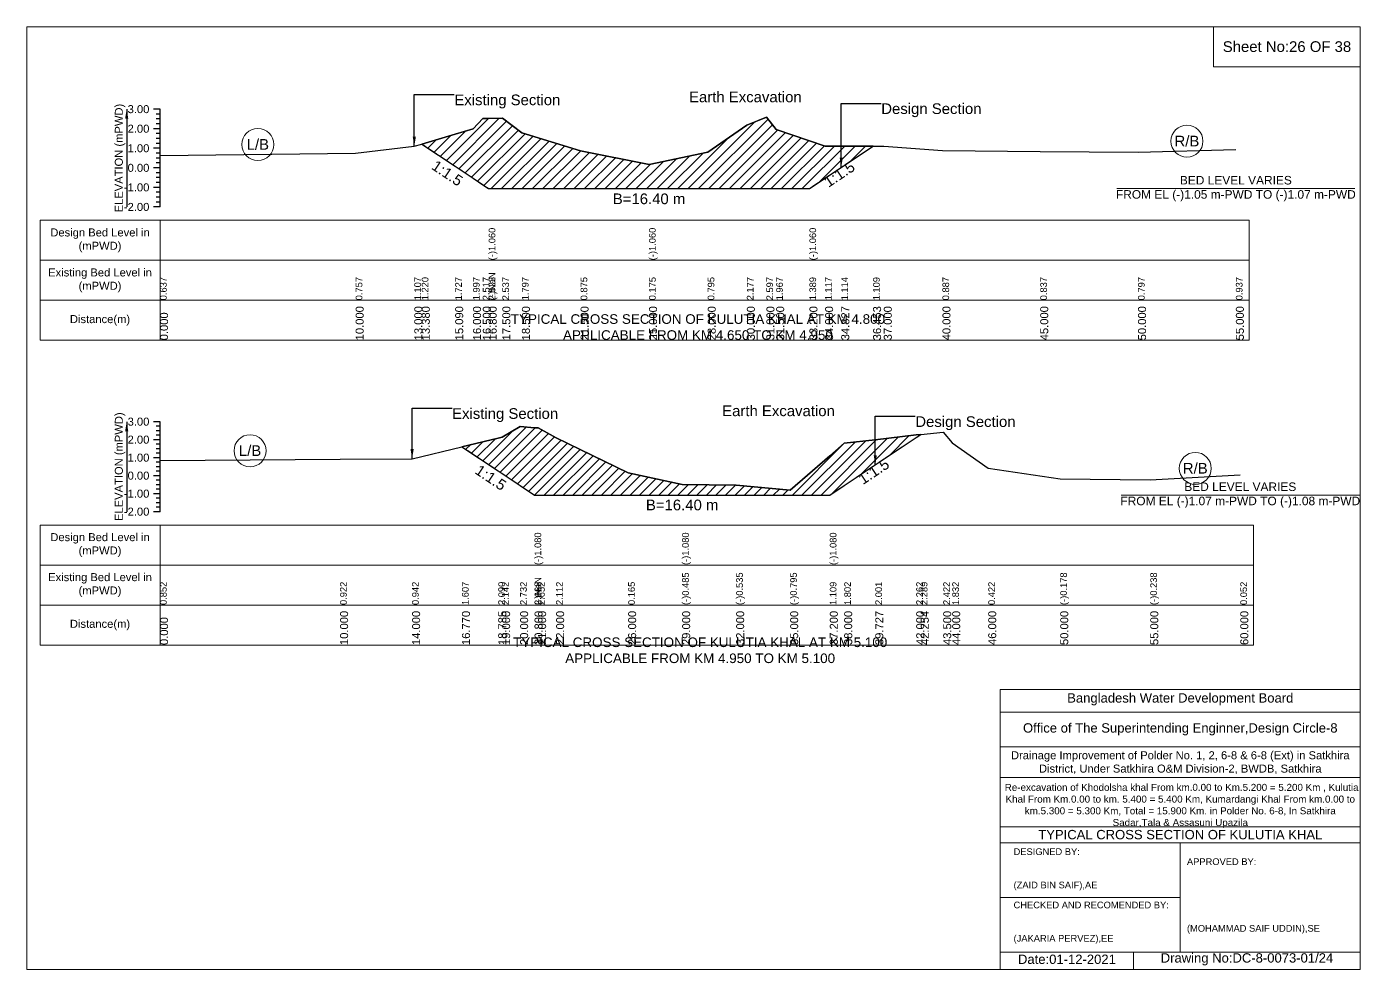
# Model space of a CAD drawing. Header units: inches. Extents: x 93000 to 476000, y -4242 to 0.
# Drawn here: x 350000 to 356000, y -4242 to 0 of the extents above; entities that cross this region are included whole.
import ezdxf

# ---------------------------------------------------------------- set-up
doc = ezdxf.new("R2010")
doc.units = ezdxf.units.IN
doc.header["$LTSCALE"] = 7
doc.header["$MEASUREMENT"] = 0
doc.linetypes.add('DASHED', pattern=[0.75, 0.5, -0.25])
for name, color, linetype, lineweight in [('Cross section Data Border', 7, 'Continuous', 9), ('Cross Section Labels', 7, 'Continuous', 9), ('Design_Bed_Level for Xsection', 7, 'DASHED', 25), ('Existing_Bed_Level for Xsection', 7, 'Continuous', 25), ('Long Section Labels', 7, 'Continuous', 9)]:
    doc.layers.add(name, color=color, linetype=linetype, lineweight=lineweight)
doc.styles.get("Standard").update_dxf_attribs({"font": 'arial.ttf'})
doc.dimstyles.get("Standard").update_dxf_attribs({"dimtxt": 0.18, "dimasz": 0.18, "dimexe": 0.18, "dimexo": 0.0625, "dimgap": 0.09, "dimtad": 0, "dimtih": 1, "dimtoh": 1, "dimdec": 4, "dimzin": 0, "dimdsep": 46, "dimtxsty": 'Standard', "dimcen": 0.09, "dimadec": 0, "dimazin": 0, "dimtfac": 1, "dimtdec": 4, "dimtofl": 0, "dimtmove": 0, "dimatfit": 3, "dimfxl": 1, "dimtolj": 1, "dimtzin": 0, "dimarcsym": 0})

msp = doc.modelspace()

# ---------------------------------------------------------------- hatches: boundary and pattern name
at = {"layer": 'Existing_Bed_Level for Xsection'}
h = msp.add_hatch(dxfattribs=at)
h.set_pattern_fill('ANSI31', color=256, scale=264, style=0)
h.paths.add_polyline_path([(351777.5, -528.1), (351927.9, -628.4), (352008, -681.7), (352052, -711.1), (352078.4, -728.7), (352140, -728.7), (352228, -728.7), (352492, -728.7), (352800, -728.7), (353064, -728.7), (353240, -728.7), (353328, -728.7), (353372, -728.7), (353521.6, -728.7), (353592, -681.7), (353664.7, -633.3), (353807.9, -537.8), (353664.7, -537.3), (353592, -537.1), (353521.6, -513.2), (353372, -462.3), (353328, -406.9), (353240, -443.8), (353064, -565.4), (352800, -620), (352492, -558.4), (352228, -477.3), (352140, -412.1), (352078.4, -413.4), (352052, -413.9), (352008, -459.7), (351927.9, -483.4)])
h = msp.add_hatch(dxfattribs=at)
h.set_pattern_fill('ANSI31', color=256, scale=243, style=0)
h.paths.add_polyline_path([(351958.4, -1890.5), (352121.6, -1999.3), (352139, -2010.9), (352220, -2064.9), (352284.8, -2108.1), (352301, -2108.1), (352382, -2108.1), (352706, -2108.1), (352949, -2108.1), (353192, -2108.1), (353435, -2108.1), (353613.2, -2108.1), (353678, -2064.9), (353817.9, -1971.6), (354002, -1848.9), (354022.5, -1835.2), (354002, -1837.4), (353817.9, -1858.6), (353678, -1874.6), (353613.2, -1930.7), (353435, -2085), (353192, -2063.9), (352949, -2059.9), (352706, -2007.2), (352382, -1849.5), (352301, -1805.8), (352284.8, -1804.5), (352220, -1799.3), (352139, -1847.1), (352121.6, -1851.3)])

# ---------------------------------------------------------------- linework, layer by layer
at = {"layer": 'Cross section Data Border'}
for points in [[(350000, 0), (356000, 0), (356000, -4242), (350000, -4242)], [(355340, 0), (356000, 0), (356000, -180), (355340, -180)], [(350060, -871.4), (355500, -871.4), (355500, -1411.4), (350060, -1411.4)], [(350060, -2242.6), (355520, -2242.6), (355520, -2782.6), (350060, -2782.6)]]:
    msp.add_lwpolyline(points, close=True, dxfattribs=at)
for points in [[(350600, -871.4), (350600, -1411.4)], [(350060, -1051.4), (355500, -1051.4)], [(350060, -1231.4), (355500, -1231.4)], [(350600, -2242.6), (350600, -2782.6)], [(350060, -2422.6), (355520, -2422.6)], [(350060, -2602.6), (355520, -2602.6)], [(354380, -4242), (354380, -2982), (356000, -2982)], [(354380, -3084), (356000, -3084)], [(354380, -3240), (356000, -3240)], [(354380, -3378), (356000, -3378)], [(354380, -3600), (356000, -3600)], [(354380, -3672), (356000, -3672)], [(355190, -3672), (355190, -4164)], [(354380, -3918), (355190, -3918)], [(354380, -4164), (356000, -4164)], [(354980, -4164), (354980, -4242)]]:
    msp.add_lwpolyline(points, dxfattribs=at)
at = {"layer": 'Cross Section Labels'}
for points in [[(354904.2, -728.7), (355975.8, -728.7)], [(354924.2, -2108.1), (355995.8, -2108.1)]]:
    msp.add_lwpolyline(points, dxfattribs=at)
for centre in [(351040, -530.1), (355220, -515.1), (351005, -1908.3), (355257.5, -1987.6)]:
    msp.add_circle(centre, 72, dxfattribs=at)
at = {"layer": 'Design_Bed_Level for Xsection'}
for points in [[(351777.5, -528.1), (351927.9, -628.4), (352078.4, -728.7), (352800, -728.7), (353521.6, -728.7), (353664.7, -633.3), (353807.9, -537.8)], [(351958.4, -1890.5), (352121.6, -1999.3), (352284.8, -2108.1), (352949, -2108.1), (353613.2, -2108.1), (353817.9, -1971.6), (354022.5, -1835.2)]]:
    msp.add_lwpolyline(points, dxfattribs=at)
at = {"layer": 'Existing_Bed_Level for Xsection'}
for points in [[(350600, -371.4), (350570, -371.4)], [(350600, -393.4), (350582, -393.4)], [(350600, -415.4), (350582, -415.4)], [(350600, -811.4), (350600, -723.4), (350600, -635.4), (350600, -547.4), (350600, -459.4), (350600, -371.4)], [(350600, -579.3), (351480, -568.8), (351744, -538), (351777.5, -528.1), (351927.9, -483.4), (352008, -459.7), (352052, -413.9), (352078.4, -413.4), (352078.4, -413.4), (352140, -412.1), (352228, -477.3), (352492, -558.4), (352800, -620), (352800, -620), (353064, -565.4), (353240, -443.8), (353328, -406.9), (353372, -462.3), (353521.6, -513.2), (353521.6, -513.2), (353592, -537.1), (353664.7, -537.3), (353807.9, -537.8), (353856, -538), (354120, -557.3), (354560, -561.7), (355000, -565.3), (355440, -552.9)], [(350600, -459.4), (350570, -459.4)], [(350600, -437.4), (350582, -437.4)], [(350600, -481.4), (350582, -481.4)], [(350600, -503.4), (350582, -503.4)], [(350600, -525.4), (350582, -525.4)], [(350600, -547.4), (350570, -547.4)], [(350600, -569.4), (350582, -569.4)], [(350600, -591.4), (350582, -591.4)], [(350600, -635.4), (350570, -635.4)], [(350600, -613.4), (350582, -613.4)], [(350600, -657.4), (350582, -657.4)], [(350600, -679.4), (350582, -679.4)], [(350600, -701.4), (350582, -701.4)], [(350600, -723.4), (350570, -723.4)], [(350600, -745.4), (350582, -745.4)], [(350600, -767.4), (350582, -767.4)], [(350600, -811.4), (350570, -811.4)], [(350600, -789.4), (350582, -789.4)], [(350600, -1777.6), (350570, -1777.6)], [(350600, -1797.9), (350582, -1797.9)], [(350600, -2182.6), (350600, -2101.6), (350600, -2020.6), (350600, -1939.6), (350600, -1858.6), (350600, -1777.6)], [(350600, -1951.6), (351410, -1945.9), (351734, -1944.3), (351958.4, -1890.5), (352121.6, -1851.3), (352139, -1847.1), (352220, -1799.3), (352284.8, -1804.5), (352284.8, -1804.5), (352301, -1805.8), (352382, -1849.5), (352706, -2007.2), (352949, -2059.9), (352949, -2059.9), (353192, -2063.9), (353435, -2085), (353613.2, -1930.7), (353613.2, -1930.7), (353678, -1874.6), (353817.9, -1858.6), (354002, -1837.4), (354022.5, -1835.2), (354123.5, -1824.4), (354164, -1872.2), (354326, -1986.4), (354650, -2035), (355055, -2039.9), (355460, -2016.4)], [(350600, -1858.6), (350570, -1858.6)], [(350600, -1818.1), (350582, -1818.1)], [(350600, -1838.4), (350582, -1838.4)], [(350600, -1878.9), (350582, -1878.9)], [(350600, -1899.1), (350582, -1899.1)], [(350600, -1919.4), (350582, -1919.4)], [(350600, -1939.6), (350570, -1939.6)], [(350600, -1959.9), (350582, -1959.9)], [(350600, -2020.6), (350570, -2020.6)], [(350600, -1980.1), (350582, -1980.1)], [(350600, -2000.4), (350582, -2000.4)], [(350600, -2040.9), (350582, -2040.9)], [(350600, -2061.1), (350582, -2061.1)], [(350600, -2081.4), (350582, -2081.4)], [(350600, -2101.6), (350570, -2101.6)], [(350600, -2121.9), (350582, -2121.9)], [(350600, -2142.1), (350582, -2142.1)], [(350600, -2182.6), (350570, -2182.6)], [(350600, -2162.4), (350582, -2162.4)]]:
    msp.add_lwpolyline(points, dxfattribs=at)
for points in [[(351777.5, -528.1), (351927.9, -628.4), (352008, -681.7), (352052, -711.1), (352078.4, -728.7), (352078.4, -728.7), (352140, -728.7), (352228, -728.7), (352492, -728.7), (352800, -728.7), (352800, -728.7), (353064, -728.7), (353240, -728.7), (353328, -728.7), (353372, -728.7), (353521.6, -728.7), (353521.6, -728.7), (353592, -681.7), (353664.7, -633.3), (353807.9, -537.8), (353807.9, -537.8), (353807.9, -537.8), (353664.7, -537.3), (353592, -537.1), (353521.6, -513.2), (353521.6, -513.2), (353372, -462.3), (353328, -406.9), (353240, -443.8), (353064, -565.4), (352800, -620), (352800, -620), (352492, -558.4), (352228, -477.3), (352140, -412.1), (352078.4, -413.4), (352078.4, -413.4), (352052, -413.9), (352008, -459.7), (351927.9, -483.4)], [(351958.4, -1890.5), (351958.4, -1890.5), (352121.6, -1999.3), (352139, -2010.9), (352220, -2064.9), (352284.8, -2108.1), (352284.8, -2108.1), (352301, -2108.1), (352382, -2108.1), (352706, -2108.1), (352949, -2108.1), (352949, -2108.1), (353192, -2108.1), (353435, -2108.1), (353613.2, -2108.1), (353613.2, -2108.1), (353678, -2064.9), (353817.9, -1971.6), (354002, -1848.9), (354022.5, -1835.2), (354002, -1837.4), (353817.9, -1858.6), (353678, -1874.6), (353613.2, -1930.7), (353613.2, -1930.7), (353435, -2085), (353192, -2063.9), (352949, -2059.9), (352949, -2059.9), (352706, -2007.2), (352382, -1849.5), (352301, -1805.8), (352284.8, -1804.5), (352284.8, -1804.5), (352220, -1799.3), (352139, -1847.1), (352121.6, -1851.3), (351958.4, -1890.5)]]:
    msp.add_lwpolyline(points, close=True, dxfattribs=at)

# ---------------------------------------------------------------- texts
at = {"layer": 'Cross section Data Border', "attachment_point": 5}
for s, insert, char_height in [('Sheet No:26 OF 38', (355670, -90), 48), ('Bangladesh Water Development Board', (355190, -3027), 42), ('Office of The Superintending Enginner,Design Circle-8', (355190, -3162), 42)]:
    msp.add_mtext(s, dxfattribs=dict(at, insert=insert, char_height=char_height))
at = {"layer": 'Cross section Data Border'}
for s, insert, char_height, width, attachment_point in [('Design Bed Level in (mPWD)', (350330, -961.4), 36, 480, 5), ('Existing Bed Level in (mPWD)', (350330, -1141.4), 36, 480, 5), ('Distance(m)', (350330, -1321.4), 36, 480, 5), ('Design Bed Level in (mPWD)', (350330, -2332.6), 36, 480, 5), ('Existing Bed Level in (mPWD)', (350330, -2512.6), 36, 480, 5), ('Distance(m)', (350330, -2692.6), 36, 480, 5), ('Drainage Improvement of Polder No. 1, 2, 6-8 & 6-8 (Ext) in Satkhira District, Under Satkhira O&M Division-2, BWDB, Satkhira', (355190, -3312), 36, 1680, 5), (' Re-excavation of Khodolsha khal From km.0.00 to Km.5.200 = 5.200 Km , Kulutia Khal From Km.0.00 to km. 5.400 = 5.400 Km, Kumardangi Khal From km.0.00 to km.5.300 = 5.300 Km, Total = 15.900 Km. in Polder No. 6-8, In Satkhira Sadar,Tala & Assasuni Upazila', (355190, -3507), 31.6143, 1620, 5), ('TYPICAL CROSS SECTION OF KULUTIA KHAL', (355190, -3636), 42, 1680, 5), ('DESIGNED BY:^J^J^J(ZAID BIN SAIF),AE', (354440, -3792), 30, 840, 4), ('APPROVED BY:^J^J^J^J^J^J(MOHAMMAD SAIF UDDIN),SE', (355220, -3912), 30, 840, 4), ('CHECKED AND RECOMENDED BY:^J^J^J(JAKARIA PERVEZ),EE', (354440, -4032), 30, 840, 4), ('Date:01-12-2021', (354680, -4197), 42, 840, 5), ('Drawing No:DC-8-0073-01/24', (355490, -4197), 42, 1320, 5)]:
    msp.add_mtext(s, dxfattribs=dict(at, insert=insert, char_height=char_height, width=width, attachment_point=attachment_point))
at = {"layer": 'Cross Section Labels'}
for s, insert, char_height, attachment_point in [('Earth Excavation', (352980, -292.2), 48, 1), ('Existing Section', (351924, -305.4), 48, 1), ('Design Section', (353844.7, -345), 48, 1), ('L/B', (351040, -530.1), 48, 5), ('R/B', (355220, -515.1), 48, 5), ('BED LEVEL VARIES ^JFROM EL (-)1.05 m-PWD TO (-)1.07 m-PWD', (355440, -728.7), 38.4, 5), ('B=16.40 m', (352800, -750.7), 48, 2), ('TYPICAL CROSS SECTION OF KULUTIA KHAL AT KM 4.800^JAPPLICABLE FROM KM 4.650 TO KM 4.950', (353020, -1352), 43.2, 5), ('Existing Section', (351914, -1716.9), 48, 1), ('Earth Excavation', (353129, -1704.7), 48, 1), ('Design Section', (353997.9, -1753.3), 48, 1), ('L/B', (351005, -1908.3), 48, 5), ('R/B', (355257.5, -1987.6), 48, 5), ('BED LEVEL VARIES ^JFROM EL (-)1.07 m-PWD TO (-)1.08 m-PWD', (355460, -2108.1), 38.4, 5), ('B=16.40 m', (352949, -2128.3), 48, 2), ('TYPICAL CROSS SECTION OF KULUTIA KHAL AT KM 5.100^JAPPLICABLE FROM KM 4.950 TO KM 5.100', (353030, -2806.5), 43.2, 5)]:
    msp.add_mtext(s, dxfattribs=dict(at, insert=insert, char_height=char_height, attachment_point=attachment_point))
at = {"layer": 'Cross Section Labels', "char_height": 48, "attachment_point": 2}
for insert, rotation in [((351905.9, -639.4), 326.30993), ((353642.7, -644.3), 33.69007), ((352101.3, -2009.4), 326.30993), ((353797.6, -1981.8), 33.69007)]:
    msp.add_mtext('1:1.5', dxfattribs=dict(at, insert=insert, rotation=rotation))
at = {"layer": 'Existing_Bed_Level for Xsection', "char_height": 36, "attachment_point": 5, "rotation": 90}
for insert in [(350420, -591.4), (350420, -1980.1)]:
    msp.add_mtext('ELEVATION (mPWD)', dxfattribs=dict(at, insert=insert))
at = {"layer": 'Existing_Bed_Level for Xsection', "char_height": 36, "attachment_point": 6}
for s, insert in [('3.00', (350552, -371.4)), ('2.00', (350552, -459.4)), ('1.00', (350552, -547.4)), ('0.00', (350552, -635.4)), ('-1.00', (350552, -723.4)), ('-2.00', (350552, -811.4)), ('3.00', (350552, -1777.6)), ('2.00', (350552, -1858.6)), ('1.00', (350552, -1939.6)), ('0.00', (350552, -2020.6)), ('-1.00', (350552, -2101.6)), ('-2.00', (350552, -2182.6))]:
    msp.add_mtext(s, dxfattribs=dict(at, insert=insert))
at = {"layer": 'Long Section Labels', "attachment_point": 1, "rotation": 90}
for s, insert, char_height in [('(-)1.060', (352078.4, -1051.4), 30), ('(-)1.060', (352800, -1051.4), 30), ('(-)1.060', (353521.6, -1051.4), 30), ('0.637', (350600, -1231.4), 30), ('0.757', (351480, -1231.4), 30), ('1.107', (351744, -1231.4), 30), ('1.107', (351744, -1231.4), 30), ('1.220', (351777.5, -1231.4), 30), ('1.727', (351927.9, -1231.4), 30), ('1.997', (352008, -1231.4), 30), ('2.517', (352052, -1231.4), 30), ('(-)NaN', (352078.4, -1231.4), 30), ('(-)NaN', (352078.4, -1231.4), 30), ('2.523', (352078.4, -1231.4), 30), ('2.523', (352078.4, -1231.4), 30), ('2.537', (352140, -1231.4), 30), ('1.797', (352228, -1231.4), 30), ('0.875', (352492, -1231.4), 30), ('0.175', (352800, -1231.4), 30), ('0.175', (352800, -1231.4), 30), ('0.795', (353064, -1231.4), 30), ('2.177', (353240, -1231.4), 30), ('2.597', (353328, -1231.4), 30), ('1.967', (353372, -1231.4), 30), ('1.389', (353521.6, -1231.4), 30), ('1.389', (353521.6, -1231.4), 30), ('1.389', (353521.6, -1231.4), 30), ('1.117', (353592, -1231.4), 30), ('1.114', (353664.7, -1231.4), 30), ('1.109', (353807.9, -1231.4), 30), ('0.887', (354120, -1231.4), 30), ('0.837', (354560, -1231.4), 30), ('0.797', (355000, -1231.4), 30), ('0.937', (355440, -1231.4), 30), ('10.000', (351480, -1411.4), 36), ('13.000', (351744, -1411.4), 36), ('13.380', (351777.5, -1411.4), 36), ('15.090', (351927.9, -1411.4), 36), ('16.000', (352008, -1411.4), 36), ('16.500', (352052, -1411.4), 36), ('16.800', (352078.4, -1411.4), 36), ('16.800', (352078.4, -1411.4), 36), ('16.800', (352078.4, -1411.4), 36), ('17.500', (352140, -1411.4), 36), ('18.500', (352228, -1411.4), 36), ('21.500', (352492, -1411.4), 36), ('25.000', (352800, -1411.4), 36), ('25.000', (352800, -1411.4), 36), ('25.000', (352800, -1411.4), 36), ('28.000', (353064, -1411.4), 36), ('30.000', (353240, -1411.4), 36), ('31.000', (353328, -1411.4), 36), ('31.500', (353372, -1411.4), 36), ('33.200', (353521.6, -1411.4), 36), ('33.200', (353521.6, -1411.4), 36), ('33.200', (353521.6, -1411.4), 36), ('34.000', (353592, -1411.4), 36), ('36.453', (353807.9, -1411.4), 36), ('37.000', (353856, -1411.4), 36), ('40.000', (354120, -1411.4), 36), ('45.000', (354560, -1411.4), 36), ('50.000', (355000, -1411.4), 36), ('55.000', (355440, -1411.4), 36), ('0.000', (350600, -1411.4), 36), ('34.827', (353664.7, -1411.4), 36), ('(-)1.080', (352284.8, -2422.6), 30), ('(-)1.080', (352949, -2422.6), 30), ('(-)1.080', (353613.2, -2422.6), 30), ('(-)0.485', (352949, -2602.6), 30), ('(-)0.485', (352949, -2602.6), 30), ('(-)0.535', (353192, -2602.6), 30), ('(-)0.795', (353435, -2602.6), 30), ('(-)0.178', (354650, -2602.6), 30), ('(-)0.238', (355055, -2602.6), 30), ('0.852', (350600, -2602.6), 30), ('0.922', (351410, -2602.6), 30), ('0.942', (351734, -2602.6), 30), ('1.607', (351958.4, -2602.6), 30), ('2.090', (352121.6, -2602.6), 30), ('2.142', (352139, -2602.6), 30), ('2.732', (352220, -2602.6), 30), ('(-)NaN', (352284.8, -2602.6), 30), ('(-)NaN', (352284.8, -2602.6), 30), ('2.668', (352284.8, -2602.6), 30), ('2.668', (352284.8, -2602.6), 30), ('2.652', (352301, -2602.6), 30), ('2.112', (352382, -2602.6), 30), ('0.165', (352706, -2602.6), 30), ('1.109', (353613.2, -2602.6), 30), ('1.109', (353613.2, -2602.6), 30), ('1.109', (353613.2, -2602.6), 30), ('1.802', (353678, -2602.6), 30), ('2.001', (353817.9, -2602.6), 30), ('2.262', (354002, -2602.6), 30), ('2.289', (354022.5, -2602.6), 30), ('2.422', (354123.5, -2602.6), 30), ('1.832', (354164, -2602.6), 30), ('0.422', (354326, -2602.6), 30), ('0.052', (355460, -2602.6), 30), ('10.000', (351410, -2782.6), 36), ('14.000', (351734, -2782.6), 36), ('16.770', (351958.4, -2782.6), 36), ('18.785', (352121.6, -2782.6), 36), ('19.000', (352139, -2782.6), 36), ('20.000', (352220, -2782.6), 36), ('20.800', (352284.8, -2782.6), 36), ('20.800', (352284.8, -2782.6), 36), ('20.800', (352284.8, -2782.6), 36), ('21.000', (352301, -2782.6), 36), ('22.000', (352382, -2782.6), 36), ('26.000', (352706, -2782.6), 36), ('29.000', (352949, -2782.6), 36), ('29.000', (352949, -2782.6), 36), ('29.000', (352949, -2782.6), 36), ('32.000', (353192, -2782.6), 36), ('35.000', (353435, -2782.6), 36), ('37.200', (353613.2, -2782.6), 36), ('37.200', (353613.2, -2782.6), 36), ('37.200', (353613.2, -2782.6), 36), ('38.000', (353678, -2782.6), 36), ('39.727', (353817.9, -2782.6), 36), ('42.000', (354002, -2782.6), 36), ('42.254', (354022.5, -2782.6), 36), ('43.500', (354123.5, -2782.6), 36), ('44.000', (354164, -2782.6), 36), ('46.000', (354326, -2782.6), 36), ('50.000', (354650, -2782.6), 36), ('55.000', (355055, -2782.6), 36), ('60.000', (355460, -2782.6), 36), ('0.000', (350600, -2782.6), 36)]:
    msp.add_mtext(s, dxfattribs=dict(at, insert=insert, char_height=char_height))

# ---------------------------------------------------------------- leaders
at = {"layer": 'Cross Section Labels', "annotation_type": 0, "has_hookline": 1, "hookline_direction": 0}
for points, text_width in [([(351744, -538), (351744, -305.4), (351923.9, -305.4)], 467.2), ([(353664.7, -633.3), (353664.7, -345), (353844.7, -345)], 441.2), ([(351734, -1944.3), (351734, -1716.9), (351913.9, -1716.9)], 467.2), ([(353817.9, -1971.6), (353817.9, -1753.3), (353997.8, -1753.3)], 441.2)]:
    msp.add_leader(points, dimstyle='Standard', override={"dimasz": 43.2}, dxfattribs=dict(at, text_width=text_width))
at = {"layer": 'Existing_Bed_Level for Xsection'}
for points in [[(350450, -371.4), (350450, -811.4)], [(350450, -1777.6), (350450, -2182.6)]]:
    msp.add_leader(points, dimstyle='Standard', override={"dimasz": 43.2}, dxfattribs=at)

doc.saveas('drawing.dxf')
